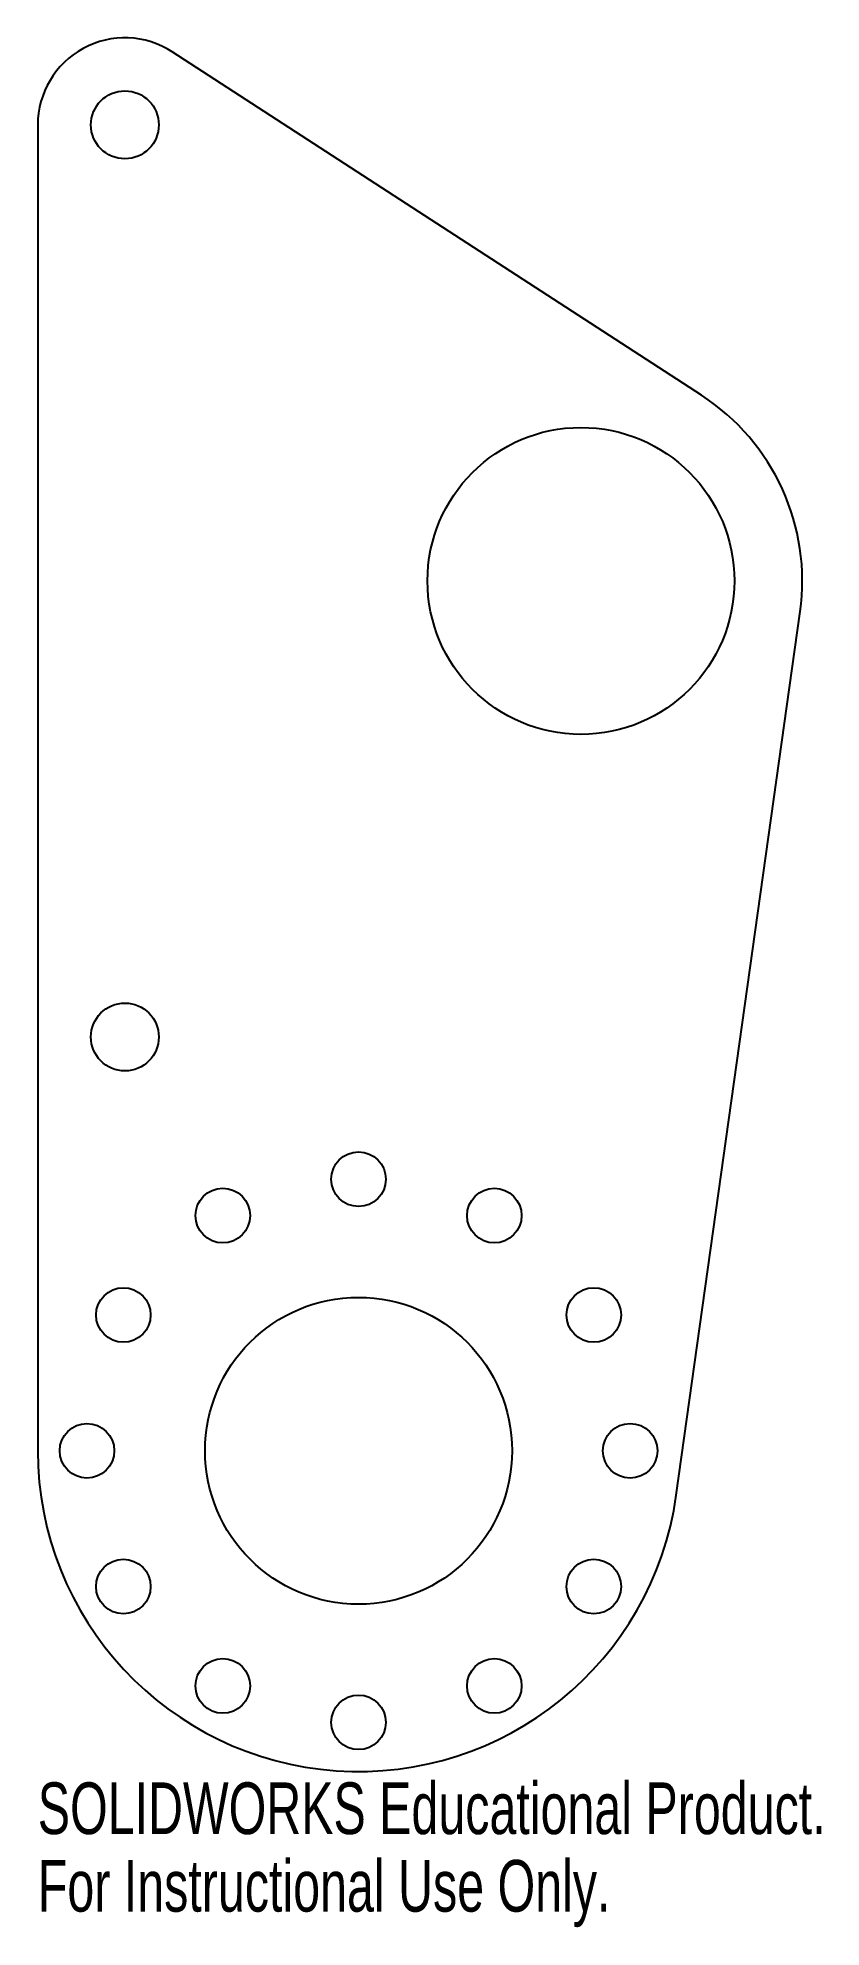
# Model space of a CAD drawing. Header units: inches. Extents: x -5.5 to -2.62, y -0.57 to 6.38.
import ezdxf

# ---------------------------------------------------------------- set-up
doc = ezdxf.new("R2010")
doc.units = ezdxf.units.IN
doc.header["$MEASUREMENT"] = 0
doc.styles.add('SLDTEXTSTYLE0', font='TXT', dxfattribs={"width": 0.7})

msp = doc.modelspace()

# ---------------------------------------------------------------- linework, layer by layer
at = {"color": 7, "linetype": 'Continuous', "lineweight": 25}
for p, q in [((-3.0563, 5.0678), (-5.0048, 6.3325)), ((-5.5, 6.0636), (-5.5, 1.1811)), ((-3.1492, 1.0171), (-2.6929, 4.271))]:
    msp.add_line(p, q, dxfattribs=at)
for centre, radius in [((-5.1794, 6.0636), 0.125), ((-3.5, 4.3842), 0.565), ((-5.1794, 2.7048), 0.125), ((-4.3189, 2.1811), 0.1005), ((-4.8189, 2.0471), 0.1005), ((-3.8189, 2.0471), 0.1005), ((-5.1849, 1.6811), 0.1005), ((-4.3189, 1.1811), 0.565), ((-3.4529, 1.6811), 0.1005), ((-5.3189, 1.1811), 0.1005), ((-3.3189, 1.1811), 0.1005), ((-5.1849, 0.6811), 0.1005), ((-3.4529, 0.6811), 0.1005), ((-4.8189, 0.3151), 0.1005), ((-3.8189, 0.3151), 0.1005), ((-4.3189, 0.1811), 0.1005)]:
    msp.add_circle(centre, radius, dxfattribs=at)
for centre, radius, start, end in [((-5.1794, 6.0636), 0.3206, 57.01451, 180), ((-3.5, 4.3842), 0.815, 352.01668, 57.01451), ((-4.3189, 1.1811), 1.1811, 180, 352.01668)]:
    msp.add_arc(centre, radius, start, end, dxfattribs=at)

# ---------------------------------------------------------------- texts
at = {"color": 7, "linetype": 'Continuous', "char_height": 0.1903, "attachment_point": 1, "style": 'SLDTEXTSTYLE0'}
for s, insert in [('SOLIDWORKS Educational Product.', (-5.5, -0.0401)), ('For Instructional Use Only.', (-5.5, -0.3256))]:
    msp.add_mtext(s, dxfattribs=dict(at, insert=insert))

doc.saveas('drawing.dxf')
